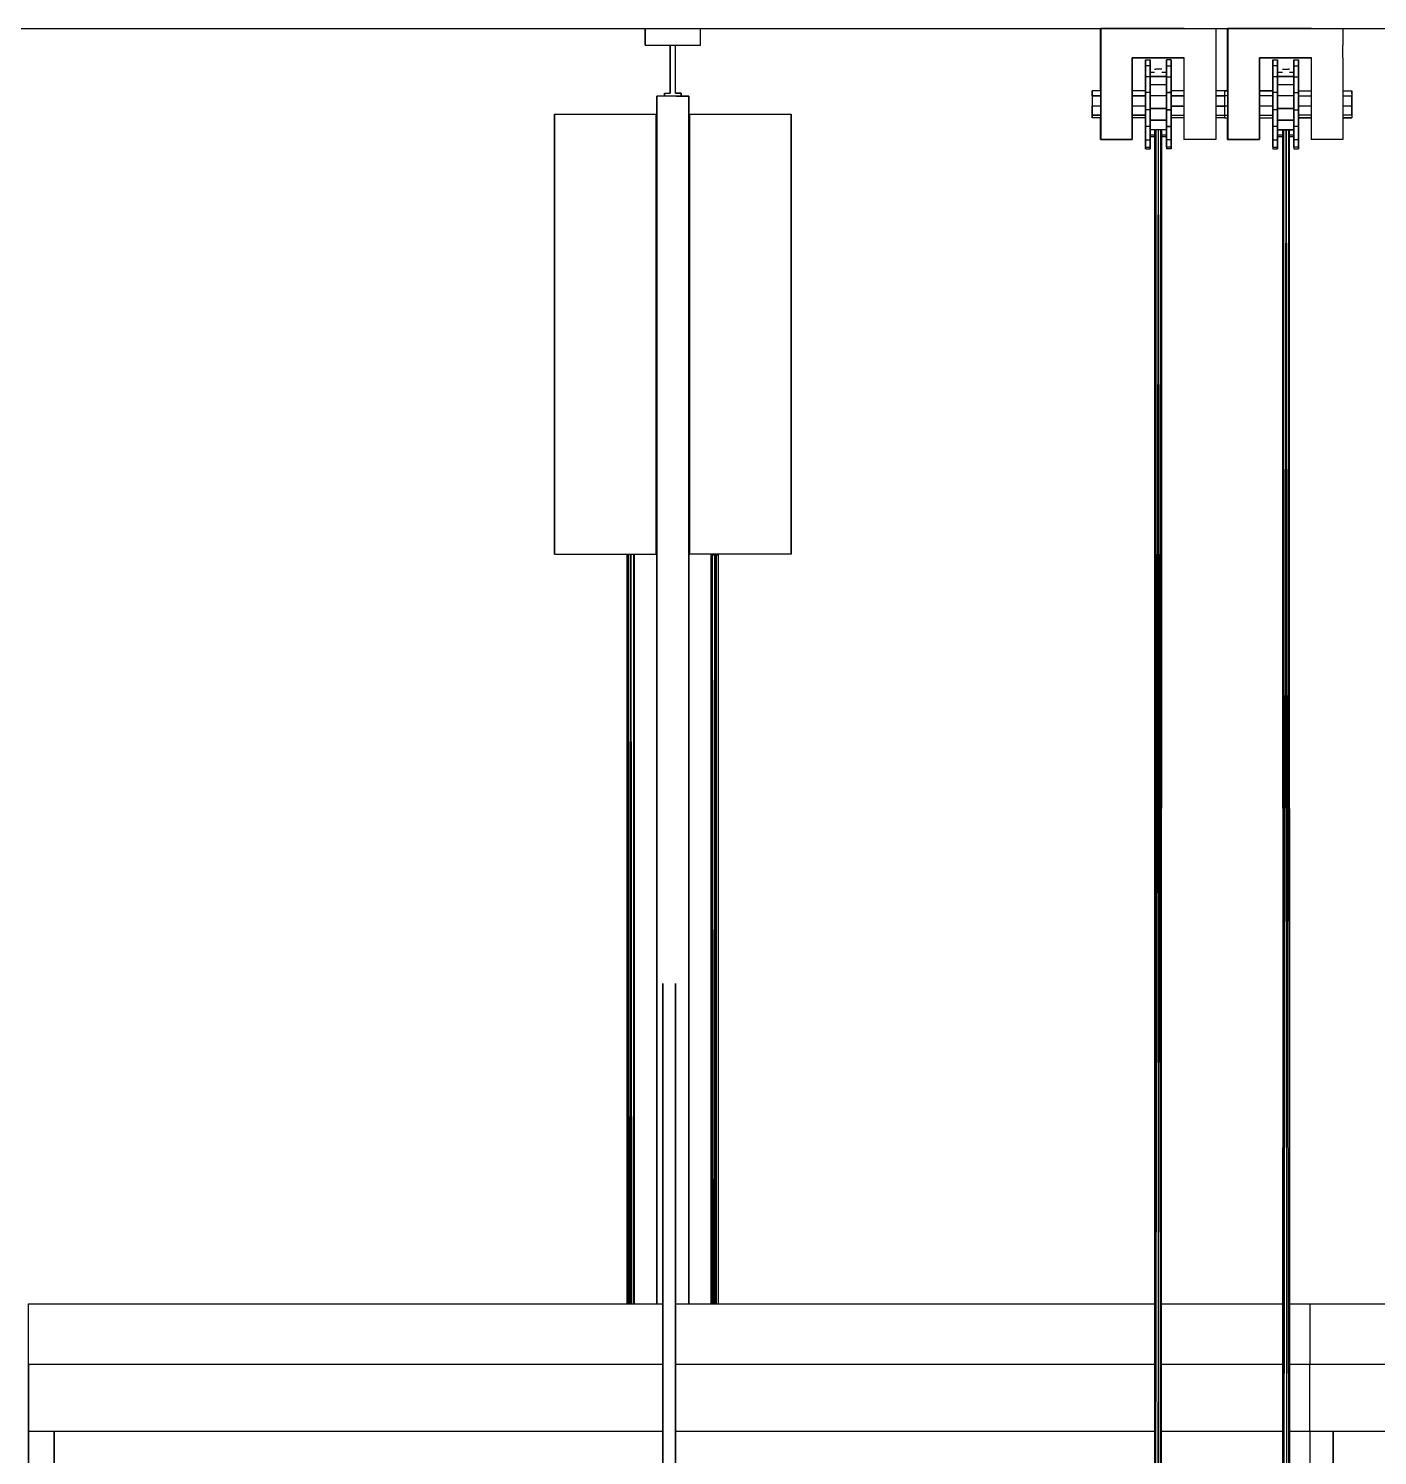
# Model space of a CAD drawing. Extents: x -32 to 51.8, y -51.6 to -5.5.
# Drawn here: x 13.273 to 17.484, y -42.713 to -38.257 of the extents above; entities that cross this region are included whole.
import ezdxf

# ---------------------------------------------------------------- set-up
doc = ezdxf.new("R2010")
doc.units = 0
doc.header["$MEASUREMENT"] = 0
doc.layers.get('0').update_dxf_attribs({"linetype": 'CONTINUOUS'})

msp = doc.modelspace()

# ---------------------------------------------------------------- linework, layer by layer
at = {"linetype": 'ByBlock'}
msp.add_line((-32.0393, -38.2573), (38.5464, -38.2573), dxfattribs=at)
for p, q in [((15.1975, -38.2689), (15.1975, -38.2573)), ((15.1975, -38.2689), (15.1975, -38.2573)), ((15.1975, -38.2573), (15.1975, -38.2689)), ((15.1975, -38.2573), (15.1975, -38.2689)), ((15.1975, -38.3089), (15.1975, -38.2689)), ((15.1975, -38.3089), (15.1975, -38.2689)), ((15.1975, -38.2689), (15.1975, -38.3089)), ((15.1975, -38.2689), (15.1975, -38.3089)), ((15.3711, -38.2689), (15.3711, -38.2573)), ((15.3711, -38.3089), (15.3711, -38.2689)), ((16.6193, -38.2573), (16.6193, -38.3093)), ((16.6193, -38.3093), (16.6193, -38.2573)), ((16.6193, -38.2573), (16.6202, -38.2573)), ((16.6202, -38.2573), (16.6202, -38.2573)), ((16.6202, -38.2573), (16.6202, -38.3093)), ((16.6202, -38.3093), (16.6202, -38.2573)), ((16.6202, -38.2573), (16.7189, -38.2573)), ((16.7189, -38.2573), (16.6202, -38.2573)), ((16.6202, -38.2573), (16.6202, -38.2573)), ((16.7189, -38.2573), (16.881, -38.2573)), ((16.881, -38.2573), (16.7189, -38.2573)), ((16.881, -38.2573), (16.9794, -38.2573)), ((16.9794, -38.2573), (16.9794, -38.3093)), ((17.0164, -38.2573), (17.0164, -38.3093)), ((17.0164, -38.3093), (17.0164, -38.2573)), ((17.0164, -38.2573), (17.0173, -38.2573)), ((17.0173, -38.2573), (17.0173, -38.2573)), ((17.0173, -38.2573), (17.0173, -38.3093)), ((17.0173, -38.3093), (17.0173, -38.2573)), ((17.0173, -38.2573), (17.1161, -38.2573)), ((17.1161, -38.2573), (17.0173, -38.2573)), ((17.0173, -38.2573), (17.0173, -38.2573)), ((17.1161, -38.2573), (17.2781, -38.2573)), ((17.2781, -38.2573), (17.1161, -38.2573)), ((17.2781, -38.2573), (17.3765, -38.2573)), ((17.3765, -38.2573), (17.3765, -38.3093)), ((15.1975, -38.3089), (15.1975, -38.3089)), ((15.1975, -38.3089), (15.1975, -38.3089)), ((15.1975, -38.3089), (15.3711, -38.3089)), ((15.1975, -38.3089), (15.1975, -38.3089)), ((15.1975, -38.3089), (15.1975, -38.3089)), ((15.2757, -38.3089), (15.2757, -38.3089)), ((15.2757, -38.3089), (15.2757, -38.4589)), ((15.2757, -38.3089), (15.2929, -38.3089)), ((15.2757, -38.3089), (15.2757, -38.3089)), ((15.2757, -38.4589), (15.2757, -38.3089)), ((15.2757, -38.4589), (15.2757, -38.3089)), ((15.2757, -38.3089), (15.2757, -38.4589)), ((15.2757, -38.4589), (15.2757, -38.3089)), ((15.2929, -38.3089), (15.2929, -38.3089)), ((15.2929, -38.4589), (15.2929, -38.3089)), ((15.3711, -38.3089), (15.3711, -38.3089)), ((16.6193, -38.3493), (16.6193, -38.3093)), ((16.6202, -38.3093), (16.6202, -38.3493)), ((16.6202, -38.3493), (16.6202, -38.3093)), ((16.9794, -38.3093), (16.9794, -38.3493)), ((17.0164, -38.3493), (17.0164, -38.3093)), ((17.0173, -38.3093), (17.0173, -38.3493)), ((17.0173, -38.3493), (17.0173, -38.3093)), ((17.3765, -38.3493), (17.3765, -38.3093)), ((16.6193, -38.3493), (16.6193, -38.4515)), ((16.6193, -38.4515), (16.6193, -38.3493)), ((16.6202, -38.3493), (16.6202, -38.6034)), ((16.6202, -38.6034), (16.6202, -38.3493)), ((16.7189, -38.3493), (16.8798, -38.3493)), ((16.7189, -38.6034), (16.7189, -38.3493)), ((16.8798, -38.3493), (16.7189, -38.3493)), ((16.7189, -38.3493), (16.881, -38.3493)), ((16.881, -38.3493), (16.7189, -38.3493)), ((16.7189, -38.3493), (16.7189, -38.6034)), ((16.7602, -38.3547), (16.7746, -38.3547)), ((16.7602, -38.3733), (16.7602, -38.3547)), ((16.7602, -38.3547), (16.7602, -38.3598)), ((16.7602, -38.3547), (16.7602, -38.3733)), ((16.7602, -38.3598), (16.7602, -38.3598)), ((16.7602, -38.3598), (16.7602, -38.3829)), ((16.7746, -38.3547), (16.7746, -38.3733)), ((16.7746, -38.3733), (16.7746, -38.3547)), ((16.8402, -38.3547), (16.8257, -38.3547)), ((16.8257, -38.3733), (16.8257, -38.3547)), ((16.8257, -38.3598), (16.8257, -38.3547)), ((16.8257, -38.3547), (16.8257, -38.3733)), ((16.8257, -38.3598), (16.8257, -38.3598)), ((16.8257, -38.3598), (16.8257, -38.3829)), ((16.8257, -38.3598), (16.8257, -38.3598)), ((16.8257, -38.3829), (16.8257, -38.3598)), ((16.8402, -38.3547), (16.8402, -38.3733)), ((16.8402, -38.3733), (16.8402, -38.3547)), ((16.8798, -38.3493), (16.8798, -38.4515)), ((16.881, -38.6034), (16.881, -38.3493)), ((16.9794, -38.3493), (16.9794, -38.6034)), ((17.0164, -38.3493), (17.0164, -38.4515)), ((17.0164, -38.4515), (17.0164, -38.3493)), ((17.0173, -38.3493), (17.0173, -38.6034)), ((17.0173, -38.6034), (17.0173, -38.3493)), ((17.1161, -38.3493), (17.2769, -38.3493)), ((17.1161, -38.6034), (17.1161, -38.3493)), ((17.2769, -38.3493), (17.1161, -38.3493)), ((17.1161, -38.3493), (17.2781, -38.3493)), ((17.2781, -38.3493), (17.1161, -38.3493)), ((17.1161, -38.3493), (17.1161, -38.6034)), ((17.1573, -38.3547), (17.1718, -38.3547)), ((17.1573, -38.3733), (17.1573, -38.3547)), ((17.1573, -38.3598), (17.1573, -38.3547)), ((17.1573, -38.3547), (17.1573, -38.3733)), ((17.1573, -38.3598), (17.1573, -38.3598)), ((17.1573, -38.3829), (17.1573, -38.3598)), ((17.1718, -38.3547), (17.1718, -38.3733)), ((17.1718, -38.3733), (17.1718, -38.3547)), ((17.2229, -38.3547), (17.2373, -38.3547)), ((17.2229, -38.3733), (17.2229, -38.3547)), ((17.2229, -38.3598), (17.2229, -38.3547)), ((17.2229, -38.3547), (17.2229, -38.3733)), ((17.2229, -38.3598), (17.2229, -38.3598)), ((17.2229, -38.3829), (17.2229, -38.3598)), ((17.2373, -38.3547), (17.2373, -38.3733)), ((17.2373, -38.3733), (17.2373, -38.3547)), ((17.2769, -38.3493), (17.2769, -38.4515)), ((17.2781, -38.6034), (17.2781, -38.3493)), ((17.3765, -38.3493), (17.3765, -38.6034)), ((16.7746, -38.3733), (16.7602, -38.3733)), ((16.7602, -38.408), (16.7602, -38.3733)), ((16.7602, -38.3733), (16.7602, -38.408)), ((16.7602, -38.3829), (16.7602, -38.3829)), ((16.7602, -38.3829), (16.7602, -38.4249)), ((16.7746, -38.408), (16.7602, -38.408)), ((16.7602, -38.4574), (16.7602, -38.408)), ((16.7602, -38.408), (16.7602, -38.4574)), ((16.7746, -38.3733), (16.7746, -38.408)), ((16.7746, -38.408), (16.7746, -38.3733)), ((16.7746, -38.3934), (16.7887, -38.3934)), ((16.7746, -38.4068), (16.8112, -38.4068)), ((16.8112, -38.4068), (16.7746, -38.4068)), ((16.7746, -38.408), (16.7746, -38.4574)), ((16.7746, -38.4574), (16.7746, -38.408)), ((16.7887, -38.3844), (16.792, -38.3843)), ((16.7999, -38.3843), (16.792, -38.3843)), ((16.792, -38.4068), (16.792, -38.4068)), ((16.792, -38.4068), (16.792, -38.4068)), ((16.8079, -38.3843), (16.7999, -38.3843)), ((16.8112, -38.3844), (16.8079, -38.3843)), ((16.8112, -38.3934), (16.8257, -38.3934)), ((16.8112, -38.4068), (16.8257, -38.4068)), ((16.8257, -38.4068), (16.8112, -38.4068)), ((16.8257, -38.3733), (16.8402, -38.3733)), ((16.8257, -38.408), (16.8257, -38.3733)), ((16.8257, -38.3733), (16.8257, -38.408)), ((16.8257, -38.3829), (16.8257, -38.3829)), ((16.8257, -38.3934), (16.8257, -38.3829)), ((16.8257, -38.3934), (16.8257, -38.4068)), ((16.8257, -38.4068), (16.8257, -38.3934)), ((16.8257, -38.4068), (16.8257, -38.4068)), ((16.8257, -38.4319), (16.8257, -38.4068)), ((16.8257, -38.408), (16.8402, -38.408)), ((16.8257, -38.4574), (16.8257, -38.408)), ((16.8257, -38.408), (16.8257, -38.4574)), ((16.8402, -38.3733), (16.8402, -38.408)), ((16.8402, -38.408), (16.8402, -38.3733)), ((16.8402, -38.408), (16.8402, -38.4574)), ((16.8402, -38.4574), (16.8402, -38.408)), ((17.1718, -38.3733), (17.1573, -38.3733)), ((17.1573, -38.3733), (17.1573, -38.408)), ((17.1573, -38.408), (17.1573, -38.3733)), ((17.1573, -38.4249), (17.1573, -38.3829)), ((17.1573, -38.3829), (17.1573, -38.3829)), ((17.1573, -38.408), (17.1573, -38.4574)), ((17.1718, -38.408), (17.1573, -38.408)), ((17.1573, -38.4574), (17.1573, -38.408)), ((17.1718, -38.3733), (17.1718, -38.408)), ((17.1718, -38.408), (17.1718, -38.3733)), ((17.1718, -38.3934), (17.1876, -38.3934)), ((17.1718, -38.4068), (17.2101, -38.4068)), ((17.2101, -38.4068), (17.1718, -38.4068)), ((17.1718, -38.408), (17.1718, -38.4574)), ((17.1718, -38.4574), (17.1718, -38.408)), ((17.1876, -38.3844), (17.1909, -38.3843)), ((17.1909, -38.3843), (17.1989, -38.3843)), ((17.1989, -38.3843), (17.2068, -38.3843)), ((17.2101, -38.3844), (17.2068, -38.3843)), ((17.2101, -38.3934), (17.2229, -38.3934)), ((17.2101, -38.4068), (17.2229, -38.4068)), ((17.2229, -38.4068), (17.2101, -38.4068)), ((17.2229, -38.3733), (17.2373, -38.3733)), ((17.2229, -38.408), (17.2229, -38.3733)), ((17.2229, -38.3733), (17.2229, -38.408)), ((17.2229, -38.3934), (17.2229, -38.3829)), ((17.2229, -38.3829), (17.2229, -38.3829)), ((17.2229, -38.3934), (17.2229, -38.4068)), ((17.2229, -38.4068), (17.2229, -38.3934)), ((17.2229, -38.4068), (17.2229, -38.4068)), ((17.2229, -38.4319), (17.2229, -38.4068)), ((17.2229, -38.408), (17.2373, -38.408)), ((17.2229, -38.4574), (17.2229, -38.408)), ((17.2229, -38.408), (17.2229, -38.4574)), ((17.2373, -38.3733), (17.2373, -38.408)), ((17.2373, -38.408), (17.2373, -38.3733)), ((17.2373, -38.408), (17.2373, -38.4574)), ((17.2373, -38.4574), (17.2373, -38.408)), ((16.6202, -38.4515), (16.5935, -38.4515)), ((16.5935, -38.4515), (16.5935, -38.4601)), ((16.5935, -38.4678), (16.5935, -38.4515)), ((16.5935, -38.4515), (16.5935, -38.4678)), ((16.7602, -38.4515), (16.7189, -38.4515)), ((16.7602, -38.4249), (16.7602, -38.4249)), ((16.7602, -38.4249), (16.7602, -38.4515)), ((16.7602, -38.4601), (16.7602, -38.4515)), ((16.7746, -38.4319), (16.8257, -38.4319)), ((16.8257, -38.4675), (16.8257, -38.4319)), ((16.881, -38.4515), (16.8402, -38.4515)), ((17.0072, -38.4515), (16.9794, -38.4515)), ((17.0173, -38.4515), (17.0072, -38.4515)), ((17.0072, -38.4515), (17.0173, -38.4515)), ((17.0072, -38.4515), (17.0072, -38.4678)), ((17.1573, -38.4515), (17.1161, -38.4515)), ((17.1161, -38.4515), (17.1573, -38.4515)), ((17.1573, -38.4249), (17.1573, -38.4515)), ((17.1573, -38.4249), (17.1573, -38.4249)), ((17.1573, -38.4515), (17.1573, -38.4515)), ((17.1573, -38.4515), (17.1573, -38.4515)), ((17.1573, -38.4678), (17.1573, -38.4515)), ((17.1573, -38.4515), (17.1573, -38.4678)), ((17.1718, -38.4319), (17.2229, -38.4319)), ((17.2229, -38.4675), (17.2229, -38.4319)), ((17.2373, -38.4515), (17.2781, -38.4515)), ((17.3765, -38.4515), (17.4044, -38.4515)), ((17.4044, -38.4515), (17.4044, -38.4678)), ((17.4044, -38.4601), (17.4044, -38.4515)), ((15.2343, -38.4689), (15.2343, -38.4689)), ((15.2343, -38.4689), (15.2343, -38.4689)), ((15.2343, -38.4689), (15.2343, -42.2401)), ((15.2343, -42.2401), (15.2343, -38.4689)), ((15.2743, -38.4689), (15.2343, -38.4689)), ((15.2343, -42.2401), (15.2343, -38.4689)), ((15.2584, -38.4589), (15.2584, -38.4589)), ((15.2584, -38.4589), (15.2584, -38.4689)), ((15.2584, -38.4689), (15.2584, -38.4589)), ((15.2584, -38.4589), (15.2757, -38.4589)), ((15.2584, -38.4589), (15.2584, -38.4589)), ((15.2584, -38.4589), (15.2584, -38.4689)), ((15.2584, -38.4589), (15.2584, -38.4589)), ((15.2584, -38.4589), (15.2584, -38.4589)), ((15.2584, -38.4589), (15.2584, -38.4589)), ((15.2584, -38.4689), (15.2584, -38.4589)), ((15.2584, -38.4589), (15.2584, -38.4589)), ((15.2584, -38.4589), (15.2584, -38.4689)), ((15.2584, -38.4589), (15.2584, -38.4689)), ((15.2584, -38.4689), (15.2584, -38.4589)), ((15.2943, -38.4689), (15.2743, -38.4689)), ((15.3101, -38.4589), (15.2929, -38.4589)), ((15.2929, -38.4589), (15.3101, -38.4589)), ((15.2929, -38.4589), (15.3101, -38.4589)), ((15.2929, -38.4589), (15.3101, -38.4589)), ((15.3101, -38.4589), (15.2929, -38.4589)), ((15.3343, -38.4689), (15.2943, -38.4689)), ((15.2943, -38.4689), (15.3343, -38.4689)), ((15.3101, -38.4589), (15.3101, -38.4689)), ((15.3101, -38.4689), (15.3101, -38.4589)), ((15.3343, -38.4689), (15.3343, -42.2401)), ((15.3343, -42.2401), (15.3343, -38.4689)), ((16.5935, -38.4601), (16.5935, -38.4601)), ((16.5935, -38.4601), (16.5935, -38.4885)), ((16.6202, -38.4678), (16.5935, -38.4678)), ((16.5935, -38.4678), (16.5935, -38.4993)), ((16.5935, -38.4678), (16.6202, -38.4678)), ((16.5935, -38.4885), (16.5935, -38.4885)), ((16.5935, -38.4885), (16.5935, -38.52)), ((16.5935, -38.4993), (16.5935, -38.5277)), ((16.6202, -38.4993), (16.5935, -38.4993)), ((16.5935, -38.5277), (16.5935, -38.4993)), ((16.7602, -38.4678), (16.7189, -38.4678)), ((16.7189, -38.4678), (16.7602, -38.4678)), ((16.7602, -38.4993), (16.7189, -38.4993)), ((16.7746, -38.4574), (16.7602, -38.4574)), ((16.7602, -38.4574), (16.7602, -38.5117)), ((16.7602, -38.5117), (16.7602, -38.4574)), ((16.7602, -38.4761), (16.7602, -38.4761)), ((16.7602, -38.4993), (16.7602, -38.5277)), ((16.7746, -38.5117), (16.7746, -38.4574)), ((16.7746, -38.4574), (16.7746, -38.5117)), ((16.8257, -38.4675), (16.7746, -38.4675)), ((16.8257, -38.4574), (16.8402, -38.4574)), ((16.8257, -38.5117), (16.8257, -38.4574)), ((16.8402, -38.4574), (16.8257, -38.4574)), ((16.8257, -38.4574), (16.8257, -38.5117)), ((16.8257, -38.5067), (16.8257, -38.4675)), ((16.8402, -38.4574), (16.8402, -38.4574)), ((16.8402, -38.4574), (16.8402, -38.5117)), ((16.8402, -38.5117), (16.8402, -38.4574)), ((16.881, -38.4678), (16.8402, -38.4678)), ((16.8402, -38.4678), (16.881, -38.4678)), ((16.8402, -38.4993), (16.881, -38.4993)), ((16.881, -38.4993), (16.8402, -38.4993)), ((17.0072, -38.4678), (16.9794, -38.4678)), ((16.9794, -38.4678), (17.0072, -38.4678)), ((16.9794, -38.4993), (17.0072, -38.4993)), ((17.0072, -38.4993), (16.9794, -38.4993)), ((17.0173, -38.4678), (17.0072, -38.4678)), ((17.0072, -38.4678), (17.0072, -38.4993)), ((17.0173, -38.4993), (17.0072, -38.4993)), ((17.0072, -38.4993), (17.0072, -38.5277)), ((17.1573, -38.4678), (17.1161, -38.4678)), ((17.1573, -38.4993), (17.1161, -38.4993)), ((17.1573, -38.4574), (17.1573, -38.5117)), ((17.1718, -38.4574), (17.1573, -38.4574)), ((17.1573, -38.5117), (17.1573, -38.4574)), ((17.1573, -38.4993), (17.1573, -38.4678)), ((17.1573, -38.4761), (17.1573, -38.4761)), ((17.1573, -38.5277), (17.1573, -38.4993)), ((17.1718, -38.5117), (17.1718, -38.4574)), ((17.1718, -38.4574), (17.1718, -38.5117)), ((17.2229, -38.4675), (17.1718, -38.4675)), ((17.1718, -38.5067), (17.1718, -38.4675)), ((17.2229, -38.4574), (17.2373, -38.4574)), ((17.2229, -38.5117), (17.2229, -38.4574)), ((17.2229, -38.4574), (17.2229, -38.5117)), ((17.2229, -38.5067), (17.2229, -38.4675)), ((17.2373, -38.4574), (17.2373, -38.5117)), ((17.2373, -38.5117), (17.2373, -38.4574)), ((17.2373, -38.4678), (17.2781, -38.4678)), ((17.2781, -38.4993), (17.2373, -38.4993)), ((17.3765, -38.4678), (17.4044, -38.4678)), ((17.4044, -38.4993), (17.3765, -38.4993)), ((17.4044, -38.4678), (17.4044, -38.4993)), ((17.4044, -38.4993), (17.4044, -38.4678)), ((17.4044, -38.4993), (17.4044, -38.5277)), ((17.4044, -38.5277), (17.4044, -38.4993)), ((14.9144, -38.5249), (14.9144, -38.5249)), ((14.9144, -38.5249), (14.9144, -39.8991)), ((14.9144, -39.8991), (14.9144, -38.5249)), ((14.9144, -38.5249), (15.2324, -38.5249)), ((14.9144, -38.5249), (14.9144, -39.8991)), ((14.9144, -38.5249), (14.9144, -38.5249)), ((15.2324, -39.8991), (15.2324, -38.5249)), ((15.2324, -38.5249), (15.2324, -39.8991)), ((15.2324, -38.5249), (15.2324, -38.5249)), ((15.3362, -39.8991), (15.3362, -38.5249)), ((15.3362, -38.5249), (15.6542, -38.5249)), ((15.3362, -38.5249), (15.3362, -39.8991)), ((15.3362, -38.5249), (15.3362, -38.5249)), ((15.3362, -38.5249), (15.3362, -39.8991)), ((15.3362, -38.5249), (15.3362, -38.5249)), ((15.6542, -39.8991), (15.6542, -38.5249)), ((15.6542, -38.5249), (15.6542, -39.8991)), ((15.6542, -38.5249), (15.6542, -38.5249)), ((16.5935, -38.52), (16.5935, -38.52)), ((16.5935, -38.52), (16.5935, -38.5362)), ((16.5935, -38.5277), (16.6202, -38.5277)), ((16.5935, -38.5362), (16.5935, -38.5277)), ((16.5935, -38.5277), (16.5935, -38.5362)), ((16.5935, -38.5277), (16.5935, -38.5277)), ((16.6202, -38.5277), (16.5935, -38.5277)), ((16.6202, -38.5362), (16.5935, -38.5362)), ((16.6193, -38.5362), (16.6193, -38.6034)), ((16.6193, -38.6034), (16.6193, -38.5362)), ((16.7189, -38.5277), (16.7602, -38.5277)), ((16.7602, -38.5277), (16.7189, -38.5277)), ((16.7602, -38.5362), (16.7189, -38.5362)), ((16.7602, -38.5117), (16.7602, -38.5629)), ((16.7746, -38.5117), (16.7602, -38.5117)), ((16.7602, -38.5629), (16.7602, -38.5117)), ((16.7602, -38.5277), (16.7602, -38.5362)), ((16.7602, -38.5304), (16.7602, -38.5304)), ((16.7602, -38.5362), (16.7602, -38.5798)), ((16.8257, -38.5067), (16.7746, -38.5067)), ((16.7746, -38.5067), (16.8257, -38.5067)), ((16.7746, -38.5629), (16.7746, -38.5117)), ((16.7746, -38.5117), (16.7746, -38.5629)), ((16.8257, -38.5437), (16.7746, -38.5437)), ((16.7746, -38.5437), (16.8257, -38.5437)), ((16.8257, -38.5067), (16.8257, -38.5067)), ((16.8257, -38.5437), (16.8257, -38.5067)), ((16.8257, -38.5117), (16.8402, -38.5117)), ((16.8257, -38.5629), (16.8257, -38.5117)), ((16.8402, -38.5117), (16.8257, -38.5117)), ((16.8257, -38.5117), (16.8257, -38.5629)), ((16.8257, -38.5437), (16.8257, -38.5437)), ((16.8257, -38.574), (16.8257, -38.5437)), ((16.8402, -38.5117), (16.8402, -38.5117)), ((16.8402, -38.5117), (16.8402, -38.5629)), ((16.8402, -38.5629), (16.8402, -38.5117)), ((16.8402, -38.5277), (16.881, -38.5277)), ((16.881, -38.5362), (16.8402, -38.5362)), ((16.8798, -38.5362), (16.8798, -38.6034)), ((16.9794, -38.5277), (17.0072, -38.5277)), ((17.0072, -38.5362), (16.9794, -38.5362)), ((17.0072, -38.5277), (17.0173, -38.5277)), ((17.0072, -38.5277), (17.0072, -38.5362)), ((17.0072, -38.5362), (17.0173, -38.5362)), ((17.0164, -38.5362), (17.0164, -38.6034)), ((17.0164, -38.6034), (17.0164, -38.5362)), ((17.1161, -38.5277), (17.1573, -38.5277)), ((17.1161, -38.5362), (17.1573, -38.5362)), ((17.1573, -38.5117), (17.1573, -38.5629)), ((17.1718, -38.5117), (17.1573, -38.5117)), ((17.1573, -38.5629), (17.1573, -38.5117)), ((17.1573, -38.5362), (17.1573, -38.5277)), ((17.1573, -38.5304), (17.1573, -38.5304)), ((17.1573, -38.5798), (17.1573, -38.5362)), ((17.2229, -38.5067), (17.1718, -38.5067)), ((17.1718, -38.5067), (17.2229, -38.5067)), ((17.1718, -38.5629), (17.1718, -38.5117)), ((17.1718, -38.5117), (17.1718, -38.5629)), ((17.2229, -38.5437), (17.1718, -38.5437)), ((17.1718, -38.5437), (17.2229, -38.5437)), ((17.1876, -38.5437), (17.1876, -38.5437)), ((17.2229, -38.5067), (17.2229, -38.5067)), ((17.2229, -38.5437), (17.2229, -38.5067)), ((17.2229, -38.5117), (17.2373, -38.5117)), ((17.2229, -38.5629), (17.2229, -38.5117)), ((17.2229, -38.5117), (17.2229, -38.5629)), ((17.2229, -38.5437), (17.2229, -38.5437)), ((17.2229, -38.574), (17.2229, -38.5437)), ((17.2373, -38.5117), (17.2373, -38.5629)), ((17.2373, -38.5629), (17.2373, -38.5117)), ((17.2781, -38.5277), (17.2373, -38.5277)), ((17.2781, -38.5362), (17.2373, -38.5362)), ((17.2373, -38.5362), (17.2781, -38.5362)), ((17.2769, -38.5362), (17.2769, -38.6034)), ((17.4044, -38.5277), (17.3765, -38.5277)), ((17.4044, -38.5362), (17.3765, -38.5362)), ((17.3765, -38.5362), (17.4044, -38.5362)), ((17.4044, -38.5277), (17.4044, -38.5362)), ((16.7602, -38.5629), (16.7602, -38.6049)), ((16.7746, -38.5629), (16.7602, -38.5629)), ((16.7602, -38.6049), (16.7602, -38.5629)), ((16.7602, -38.5798), (16.7602, -38.5733)), ((16.7602, -38.5798), (16.7602, -38.5798)), ((16.7602, -38.5798), (16.7602, -38.6145)), ((16.7602, -38.6145), (16.7602, -38.5798)), ((16.7746, -38.6049), (16.7746, -38.5629)), ((16.7746, -38.5629), (16.7746, -38.6049)), ((16.8257, -38.574), (16.7746, -38.574)), ((16.7746, -38.5907), (16.7746, -38.574)), ((16.7887, -38.574), (16.7879, -43.1327)), ((16.7918, -38.574), (16.7879, -43.1328)), ((16.792, -38.574), (16.7912, -43.1334)), ((16.7996, -38.574), (16.7912, -43.1334)), ((16.7999, -38.574), (16.7991, -43.1334)), ((16.7992, -43.1334), (16.8075, -38.574)), ((16.8071, -43.1334), (16.811, -38.574)), ((16.8071, -43.1334), (16.8079, -38.574)), ((16.8104, -43.1334), (16.8111, -38.574)), ((16.8402, -38.5629), (16.8257, -38.5629)), ((16.8257, -38.5629), (16.8257, -38.6049)), ((16.8257, -38.5629), (16.8257, -38.5629)), ((16.8257, -38.5629), (16.8402, -38.5629)), ((16.8257, -38.6049), (16.8257, -38.5629)), ((16.8257, -38.5907), (16.8257, -38.574)), ((16.8257, -38.574), (16.8257, -38.5907)), ((16.8257, -38.5798), (16.8257, -38.5798)), ((16.8402, -38.5629), (16.8402, -38.5629)), ((16.8402, -38.5629), (16.8402, -38.6049)), ((16.8402, -38.6049), (16.8402, -38.5629)), ((17.1573, -38.5629), (17.1573, -38.6049)), ((17.1718, -38.5629), (17.1573, -38.5629)), ((17.1573, -38.6049), (17.1573, -38.5629)), ((17.1573, -38.6145), (17.1573, -38.5798)), ((17.1573, -38.5798), (17.1573, -38.5798)), ((17.1718, -38.6049), (17.1718, -38.5629)), ((17.1718, -38.5629), (17.1718, -38.6049)), ((17.2229, -38.574), (17.1718, -38.574)), ((17.1718, -38.574), (17.2229, -38.574)), ((17.1718, -38.5907), (17.1718, -38.574)), ((17.1877, -38.574), (17.1887, -43.1209)), ((17.1887, -43.1208), (17.1908, -38.574)), ((17.1909, -38.574), (17.192, -43.1169)), ((17.1986, -38.574), (17.1921, -43.1168)), ((17.1989, -38.574), (17.2, -43.1103)), ((17.2065, -38.574), (17.2, -43.1103)), ((17.2068, -38.574), (17.2079, -43.1066)), ((17.2079, -43.1066), (17.21, -38.574)), ((17.2112, -43.1056), (17.2101, -38.574)), ((17.2373, -38.5629), (17.2229, -38.5629)), ((17.2229, -38.5629), (17.2229, -38.6049)), ((17.2229, -38.6049), (17.2229, -38.5629)), ((17.2229, -38.5907), (17.2229, -38.574)), ((17.2229, -38.574), (17.2229, -38.574)), ((17.2229, -38.574), (17.2229, -38.5907)), ((17.2229, -38.5798), (17.2229, -38.5798)), ((17.2373, -38.5629), (17.2373, -38.6049)), ((17.2373, -38.6049), (17.2373, -38.5629)), ((16.6193, -38.6034), (16.6202, -38.6034)), ((16.6202, -38.6034), (16.6202, -38.6034)), ((16.6202, -38.6034), (16.7189, -38.6034)), ((16.6202, -38.6034), (16.6202, -38.6034)), ((16.7189, -38.6034), (16.6202, -38.6034)), ((16.7602, -38.6049), (16.7602, -38.628)), ((16.7602, -38.6049), (16.7746, -38.6049)), ((16.7602, -38.628), (16.7602, -38.6049)), ((16.7602, -38.6145), (16.7602, -38.6145)), ((16.7602, -38.6331), (16.7602, -38.6145)), ((16.7602, -38.628), (16.7602, -38.6331)), ((16.7602, -38.628), (16.7746, -38.628)), ((16.7602, -38.6331), (16.7746, -38.6331)), ((16.7887, -38.5907), (16.7746, -38.5907)), ((16.7746, -38.5944), (16.7887, -38.5944)), ((16.7746, -38.628), (16.7746, -38.6049)), ((16.7746, -38.6049), (16.7746, -38.628)), ((16.7746, -38.6331), (16.7746, -38.628)), ((16.7746, -38.628), (16.7746, -38.6331)), ((16.8257, -38.5907), (16.8111, -38.5907)), ((16.8111, -38.5944), (16.8257, -38.5944)), ((16.8257, -38.5944), (16.8257, -38.5907)), ((16.8257, -38.6145), (16.8257, -38.5944)), ((16.8257, -38.6049), (16.8257, -38.628)), ((16.8402, -38.6049), (16.8257, -38.6049)), ((16.8257, -38.628), (16.8257, -38.6049)), ((16.8257, -38.628), (16.8257, -38.6145)), ((16.8257, -38.6145), (16.8257, -38.6145)), ((16.8257, -38.6145), (16.8257, -38.6145)), ((16.8257, -38.6145), (16.8257, -38.628)), ((16.8257, -38.628), (16.8257, -38.6331)), ((16.8402, -38.628), (16.8257, -38.628)), ((16.8402, -38.6331), (16.8257, -38.6331)), ((16.8402, -38.6049), (16.8402, -38.628)), ((16.8402, -38.628), (16.8402, -38.6049)), ((16.8402, -38.6331), (16.8402, -38.628)), ((16.8402, -38.628), (16.8402, -38.6331)), ((16.881, -38.6034), (16.8798, -38.6034)), ((16.9794, -38.6034), (16.881, -38.6034)), ((17.0164, -38.6034), (17.0173, -38.6034)), ((17.0173, -38.6034), (17.0173, -38.6034)), ((17.0173, -38.6034), (17.1161, -38.6034)), ((17.0173, -38.6034), (17.0173, -38.6034)), ((17.1161, -38.6034), (17.0173, -38.6034)), ((17.1573, -38.6049), (17.1573, -38.628)), ((17.1573, -38.6049), (17.1718, -38.6049)), ((17.1573, -38.628), (17.1573, -38.6049)), ((17.1573, -38.628), (17.1573, -38.6145)), ((17.1573, -38.6145), (17.1573, -38.6145)), ((17.1573, -38.628), (17.1573, -38.6331)), ((17.1573, -38.628), (17.1718, -38.628)), ((17.1573, -38.6331), (17.1718, -38.6331)), ((17.1877, -38.5907), (17.1718, -38.5907)), ((17.1718, -38.5944), (17.1877, -38.5944)), ((17.1718, -38.628), (17.1718, -38.6049)), ((17.1718, -38.6049), (17.1718, -38.628)), ((17.1718, -38.6331), (17.1718, -38.628)), ((17.1718, -38.628), (17.1718, -38.6331)), ((17.2229, -38.5907), (17.2101, -38.5907)), ((17.2101, -38.5944), (17.2229, -38.5944)), ((17.2229, -38.5944), (17.2229, -38.5907)), ((17.2229, -38.6145), (17.2229, -38.5944)), ((17.2229, -38.6049), (17.2229, -38.628)), ((17.2373, -38.6049), (17.2229, -38.6049)), ((17.2229, -38.628), (17.2229, -38.6049)), ((17.2229, -38.628), (17.2229, -38.6145)), ((17.2229, -38.6145), (17.2229, -38.6145)), ((17.2229, -38.628), (17.2229, -38.6331)), ((17.2373, -38.628), (17.2229, -38.628)), ((17.2229, -38.6331), (17.2373, -38.6331)), ((17.2373, -38.6049), (17.2373, -38.628)), ((17.2373, -38.628), (17.2373, -38.6049)), ((17.2373, -38.6331), (17.2373, -38.628)), ((17.2373, -38.628), (17.2373, -38.6331)), ((17.2781, -38.6034), (17.2769, -38.6034)), ((17.3765, -38.6034), (17.2781, -38.6034)), ((14.9144, -39.8991), (14.9144, -39.8991)), ((14.9144, -39.8991), (14.9144, -39.8991)), ((14.9144, -39.8991), (15.2324, -39.8991)), ((15.1423, -42.2401), (15.1423, -39.8991)), ((15.1423, -39.8991), (15.1432, -42.2401)), ((15.1423, -39.8991), (15.1423, -39.8991)), ((15.1456, -42.2401), (15.1456, -39.8991)), ((15.1456, -39.8991), (15.1478, -42.2401)), ((15.1536, -42.2401), (15.1536, -39.8991)), ((15.1536, -39.8991), (15.1558, -42.2401)), ((15.1615, -39.8991), (15.1615, -42.2401)), ((15.1615, -39.8991), (15.1624, -42.2401)), ((15.1648, -39.8991), (15.1648, -39.8991)), ((15.1648, -42.2401), (15.1648, -39.8991)), ((15.6542, -39.8991), (15.3362, -39.8991)), ((15.3362, -39.8991), (15.3362, -39.8991)), ((15.3362, -39.8991), (15.3362, -39.8991)), ((15.4038, -39.8991), (15.4038, -39.8991)), ((15.4038, -42.2401), (15.4038, -39.8991)), ((15.4038, -42.2401), (15.4038, -39.8991)), ((15.4038, -39.8991), (15.4038, -39.8991)), ((15.4038, -39.8991), (15.4071, -39.9007)), ((15.4038, -39.8991), (15.4038, -39.8991)), ((15.4071, -39.9007), (15.4206, -39.9007)), ((15.4072, -39.9007), (15.4072, -42.2401)), ((15.4128, -42.2401), (15.415, -39.9007)), ((15.415, -39.8991), (15.415, -39.8991)), ((15.415, -39.8991), (15.415, -39.8991)), ((15.415, -39.8991), (15.415, -39.8991)), ((15.423, -39.9007), (15.415, -39.8991)), ((15.415, -39.9007), (15.415, -42.2401)), ((15.415, -39.9007), (15.415, -42.2401)), ((15.4206, -42.2401), (15.4206, -39.9007)), ((15.4206, -39.9007), (15.423, -39.9007)), ((15.423, -39.8991), (15.423, -39.9007)), ((15.423, -39.9007), (15.423, -39.8991)), ((15.423, -39.9007), (15.4263, -39.8991)), ((15.4263, -39.8991), (15.4263, -42.2401)), ((15.4263, -39.8991), (15.4263, -39.8991)), ((15.4263, -39.8991), (15.4263, -42.2401)), ((15.253, -43.1207), (15.253, -41.2391)), ((15.253, -41.2391), (15.253, -43.1207)), ((15.2926, -43.1207), (15.2926, -41.2391)), ((15.2926, -41.2391), (15.2926, -43.1207)), ((15.253, -41.2813), (15.253, -43.0952)), ((13.2728, -42.2401), (15.253, -42.2401)), ((13.2728, -42.429), (13.2728, -42.2401)), ((13.2728, -42.4833), (13.2728, -42.2401)), ((13.2728, -42.2401), (13.2728, -42.2401)), ((15.2926, -42.2401), (16.788, -42.2401)), ((16.8105, -42.2401), (17.1885, -42.2401)), ((17.211, -42.2401), (17.2728, -42.2401)), ((17.2728, -42.2401), (19.2464, -42.2401)), ((17.2728, -42.2401), (17.2728, -42.429)), ((15.253, -42.429), (13.2728, -42.429)), ((13.2728, -42.429), (13.2728, -42.6379)), ((16.788, -42.429), (15.2926, -42.429)), ((17.1886, -42.429), (16.8105, -42.429)), ((17.2728, -42.429), (17.211, -42.429)), ((19.2464, -42.429), (17.2728, -42.429)), ((17.2728, -42.6379), (17.2728, -42.429)), ((13.2728, -42.4833), (13.2728, -42.4833)), ((13.2728, -42.4833), (13.2728, -42.4833)), ((13.2728, -42.4833), (13.2728, -42.4833)), ((13.2728, -42.4833), (13.2728, -43.0049)), ((13.2728, -42.4833), (13.2728, -42.4833)), ((13.2728, -42.4833), (13.2728, -43.0049)), ((13.2728, -43.0049), (13.2728, -42.4833)), ((13.2728, -42.4833), (13.2728, -42.4833)), ((15.253, -43.0952), (15.253, -42.5372)), ((13.2728, -42.6379), (15.253, -42.6379)), ((13.3528, -42.6379), (13.3528, -43.0038)), ((13.3528, -43.0038), (13.3528, -42.6379)), ((13.3528, -42.6379), (13.3528, -43.0038)), ((15.253, -42.6379), (15.253, -43.1375)), ((15.2926, -42.6379), (16.788, -42.6379)), ((16.8105, -42.6379), (17.1886, -42.6379)), ((17.2111, -42.6379), (17.2728, -42.6379)), ((17.2728, -42.6379), (19.2464, -42.6379)), ((17.2728, -42.6379), (17.2728, -42.8635)), ((17.3462, -42.6379), (17.3462, -42.8292)), ((17.3462, -42.8635), (17.3462, -42.6379)), ((17.3462, -42.6379), (17.3462, -42.8635))]:
    msp.add_line(p, q)

doc.saveas('drawing.dxf')
